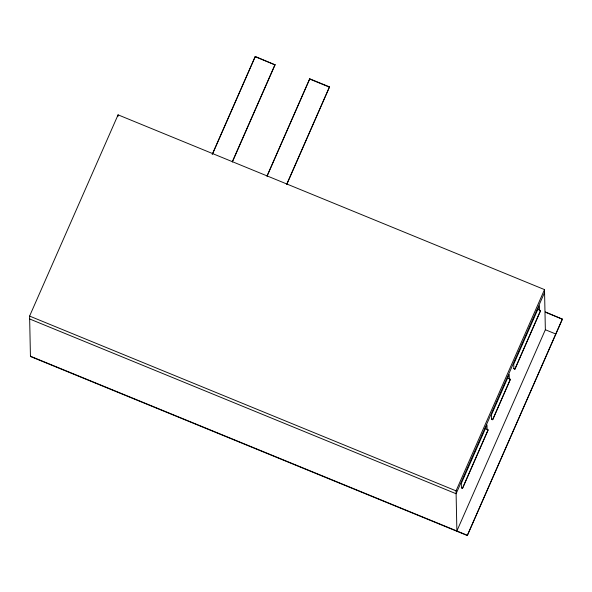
<?xml version="1.0" encoding="UTF-8"?>
<svg xmlns="http://www.w3.org/2000/svg" width="592" height="592" viewBox="0 0 592 592"><rect width="100%" height="100%" fill="white"/><g stroke="black" fill="none" stroke-linecap="round" stroke-linejoin="round"><path stroke-width="0.89" d="M545.299 311.895L562.4 319.192L467.295 535.531L30.444 356.495L29.6 316.084L118.074 114.841L544.514 289.606L545.358 329.737L456.883 530.98L456.047 490.857L544.514 289.606M212.195 154.445L255.27 56.469L275.036 64.854L232.338 161.993M212.572 153.89L255.27 56.469M232.33 161.705L275.036 64.565M267.051 175.928L309.749 78.795L329.515 86.891L286.817 184.319M267.051 176.216L309.749 78.795M286.809 184.031L329.515 86.891M544.581 292.492L456.106 493.743L29.659 318.97M462.47 488.407L488.126 430.044L487.09 429.622L486.994 425.004L461.331 483.361L461.434 487.978L462.47 488.407L488.119 429.755L485.129 428.534M492.662 419.735L510.356 379.479L509.32 379.058L509.216 374.44L491.523 414.689L491.619 419.306L492.662 419.735L510.348 379.191L507.359 377.97M514.892 369.171L540.548 310.807L539.504 310.378L539.408 305.761L513.752 364.124L513.849 368.742L514.892 369.171L540.54 310.519L537.551 309.29M467.295 535.531L562.393 318.903M255.278 56.758L275.036 64.854M309.757 79.084L329.515 87.179M546.164 312.539L561.549 318.844M545.358 329.737L555.762 333.999M513.841 368.453L514.885 368.883M491.619 419.018L492.655 419.447M461.427 487.69L462.463 488.119M29.6 316.084L456.047 490.857M30.444 356.206L467.288 535.242M118.074 114.841L118.104 116.284"/></g></svg>
